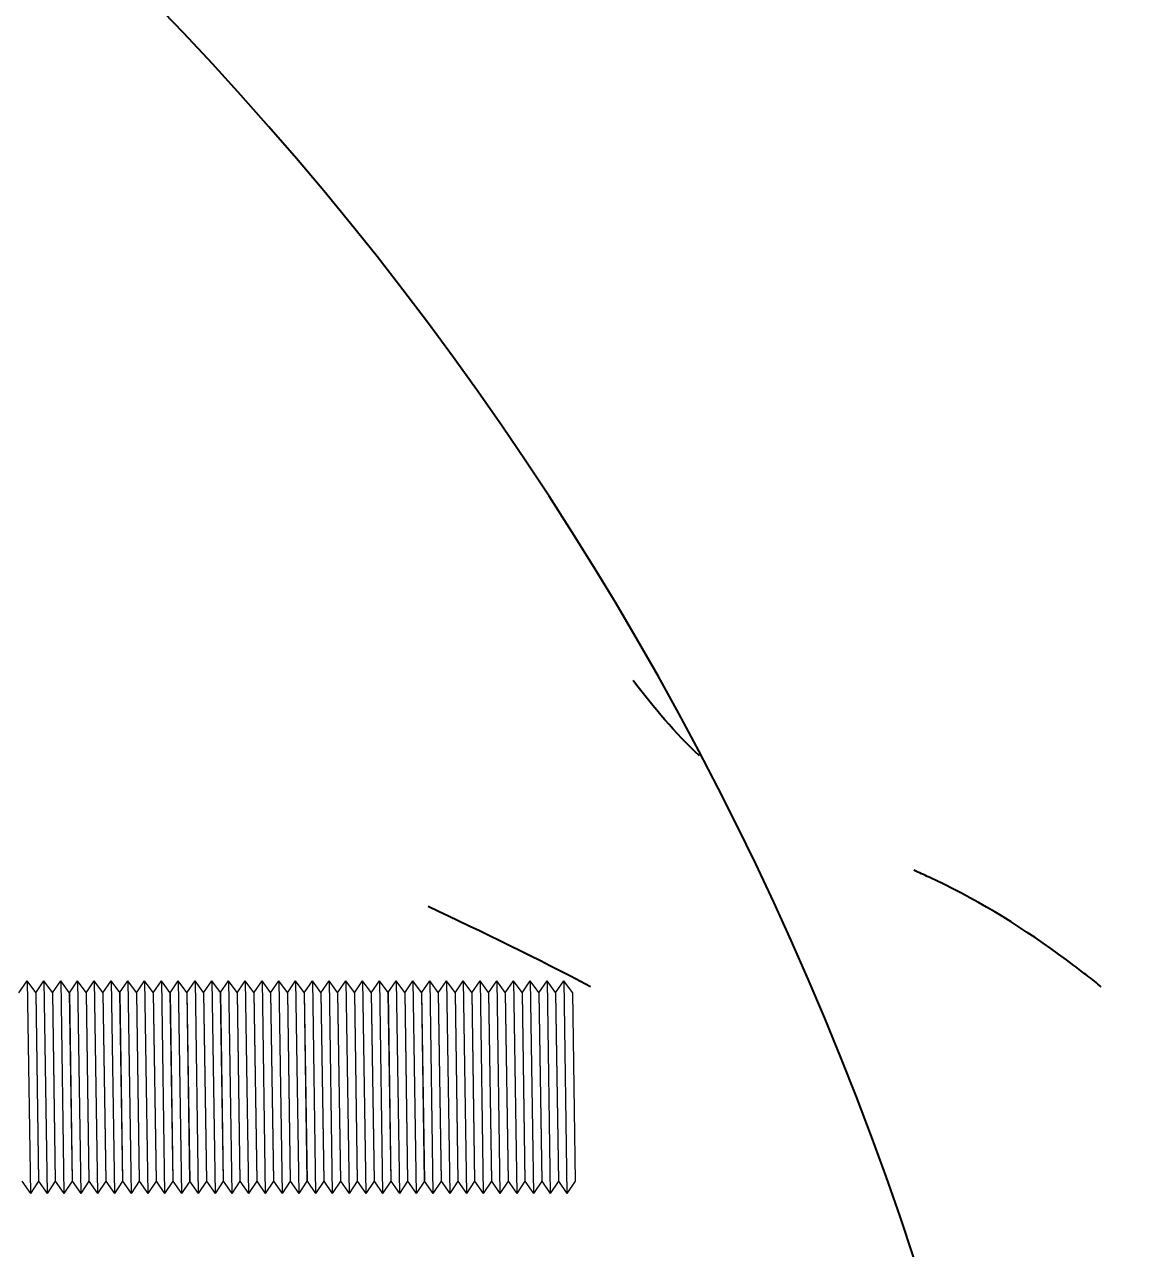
# Model space of a CAD drawing. Header units: millimetres. Extents: x -17263 to -7565, y 1486 to 4446.
# Drawn here: x -14603.01 to -14577.2, y 4298.8 to 4327.28 of the extents above; entities that cross this region are included whole.
import ezdxf
from ezdxf import colors
from ezdxf.entities.mleader import LeaderData, LeaderLine
from ezdxf.math import Vec2, Vec3

# ---------------------------------------------------------------- set-up
doc = ezdxf.new("R2010")
doc.units = ezdxf.units.MM
doc.linetypes.add('1 PULG', pattern=[10, 10, 0])
doc.layers.add('Canalización nueva', color=6, linetype='Continuous')
doc.layers.add('Conductor nuevo', color=1, linetype='1 PULG')
doc.styles.get("Standard").update_dxf_attribs({"font": 'arial.ttf'})

msp = doc.modelspace()

# ---------------------------------------------------------------- linework, layer by layer
msp.add_arc((-14654.103, 4275.077), 75.54, 321.12734, 57.05398)
at = {"layer": 'Canalización nueva', "linetype": 'Continuous', "lineweight": 0}
for p, q in [((-14603.141, 4304.751), (-14602.95, 4305.03)), ((-14602.751, 4304.757), (-14602.95, 4305.03)), ((-14602.95, 4305.03), (-14602.875, 4300.077)), ((-14602.75, 4304.751), (-14602.559, 4305.03)), ((-14602.36, 4304.757), (-14602.559, 4305.03)), ((-14602.559, 4305.03), (-14602.484, 4300.077)), ((-14602.36, 4304.751), (-14602.169, 4305.03)), ((-14601.97, 4304.757), (-14602.169, 4305.03)), ((-14602.169, 4305.03), (-14602.094, 4300.077)), ((-14601.966, 4304.751), (-14601.775, 4305.03)), ((-14601.576, 4304.757), (-14601.775, 4305.03)), ((-14601.775, 4305.03), (-14601.7, 4300.077)), ((-14601.577, 4304.751), (-14601.386, 4305.03)), ((-14601.187, 4304.757), (-14601.386, 4305.03)), ((-14601.386, 4305.03), (-14601.311, 4300.077)), ((-14601.186, 4304.751), (-14600.995, 4305.03)), ((-14600.796, 4304.757), (-14600.995, 4305.03)), ((-14600.995, 4305.03), (-14600.92, 4300.077)), ((-14600.797, 4304.751), (-14600.606, 4305.03)), ((-14600.407, 4304.757), (-14600.606, 4305.03)), ((-14600.606, 4305.03), (-14600.531, 4300.077)), ((-14600.406, 4304.751), (-14600.215, 4305.03)), ((-14600.016, 4304.757), (-14600.215, 4305.03)), ((-14600.215, 4305.03), (-14600.14, 4300.077)), ((-14600.017, 4304.751), (-14599.826, 4305.03)), ((-14599.626, 4304.757), (-14599.826, 4305.03)), ((-14599.825, 4305.03), (-14599.751, 4300.077)), ((-14599.623, 4304.751), (-14599.432, 4305.03)), ((-14599.233, 4304.757), (-14599.432, 4305.03)), ((-14599.432, 4305.03), (-14599.357, 4300.077)), ((-14599.234, 4304.751), (-14599.043, 4305.03)), ((-14598.844, 4304.757), (-14599.043, 4305.03)), ((-14599.043, 4305.03), (-14598.968, 4300.077)), ((-14598.843, 4304.751), (-14598.652, 4305.03)), ((-14598.453, 4304.757), (-14598.652, 4305.03)), ((-14598.652, 4305.03), (-14598.577, 4300.077)), ((-14598.454, 4304.751), (-14598.263, 4305.03)), ((-14598.064, 4304.757), (-14598.263, 4305.03)), ((-14598.263, 4305.03), (-14598.188, 4300.077)), ((-14598.063, 4304.751), (-14597.872, 4305.03)), ((-14597.673, 4304.757), (-14597.872, 4305.03)), ((-14597.872, 4305.03), (-14597.797, 4300.077)), ((-14597.674, 4304.751), (-14597.483, 4305.03)), ((-14597.283, 4304.757), (-14597.483, 4305.03)), ((-14597.482, 4305.03), (-14597.408, 4300.077)), ((-14597.283, 4304.751), (-14597.092, 4305.03)), ((-14596.892, 4304.757), (-14597.092, 4305.03)), ((-14597.092, 4305.03), (-14597.017, 4300.077)), ((-14596.893, 4304.751), (-14596.702, 4305.03)), ((-14596.503, 4304.757), (-14596.702, 4305.03)), ((-14596.702, 4305.03), (-14596.627, 4300.077)), ((-14596.503, 4304.751), (-14596.312, 4305.03)), ((-14596.112, 4304.757), (-14596.312, 4305.03)), ((-14596.312, 4305.03), (-14596.237, 4300.077)), ((-14596.113, 4304.751), (-14595.922, 4305.03)), ((-14595.723, 4304.757), (-14595.922, 4305.03)), ((-14595.922, 4305.03), (-14595.847, 4300.077)), ((-14595.723, 4304.751), (-14595.532, 4305.03)), ((-14595.332, 4304.757), (-14595.532, 4305.03)), ((-14595.532, 4305.03), (-14595.457, 4300.077)), ((-14595.333, 4304.751), (-14595.142, 4305.03)), ((-14594.943, 4304.757), (-14595.142, 4305.03)), ((-14595.142, 4305.03), (-14595.067, 4300.077)), ((-14594.942, 4304.751), (-14594.751, 4305.03)), ((-14594.551, 4304.757), (-14594.751, 4305.03)), ((-14594.751, 4305.03), (-14594.676, 4300.077)), ((-14594.552, 4304.751), (-14594.361, 4305.03)), ((-14594.162, 4304.757), (-14594.361, 4305.03)), ((-14594.361, 4305.03), (-14594.286, 4300.077)), ((-14594.162, 4304.751), (-14593.971, 4305.03)), ((-14593.771, 4304.757), (-14593.971, 4305.03)), ((-14593.971, 4305.03), (-14593.896, 4300.077)), ((-14593.772, 4304.751), (-14593.581, 4305.03)), ((-14593.382, 4304.757), (-14593.581, 4305.03)), ((-14593.581, 4305.03), (-14593.506, 4300.077)), ((-14593.382, 4304.751), (-14593.191, 4305.03)), ((-14592.991, 4304.757), (-14593.191, 4305.03)), ((-14593.19, 4305.03), (-14593.116, 4300.077)), ((-14592.992, 4304.751), (-14592.801, 4305.03)), ((-14592.602, 4304.757), (-14592.801, 4305.03)), ((-14592.801, 4305.03), (-14592.726, 4300.077)), ((-14592.602, 4304.751), (-14592.41, 4305.03)), ((-14592.211, 4304.757), (-14592.41, 4305.03)), ((-14592.41, 4305.03), (-14592.335, 4300.077)), ((-14592.212, 4304.751), (-14592.021, 4305.03)), ((-14591.822, 4304.757), (-14592.021, 4305.03)), ((-14592.021, 4305.03), (-14591.946, 4300.077)), ((-14591.822, 4304.751), (-14591.631, 4305.03)), ((-14591.431, 4304.757), (-14591.631, 4305.03)), ((-14591.63, 4305.03), (-14591.556, 4300.077)), ((-14591.432, 4304.751), (-14591.241, 4305.03)), ((-14591.042, 4304.757), (-14591.241, 4305.03)), ((-14591.241, 4305.03), (-14591.166, 4300.077)), ((-14591.041, 4304.751), (-14590.85, 4305.03)), ((-14590.651, 4304.757), (-14590.85, 4305.03)), ((-14590.85, 4305.03), (-14590.775, 4300.077)), ((-14590.652, 4304.751), (-14590.461, 4305.03)), ((-14590.261, 4304.757), (-14590.461, 4305.03)), ((-14590.461, 4305.03), (-14590.386, 4300.077)), ((-14602.751, 4304.757), (-14602.684, 4300.365)), ((-14602.75, 4304.752), (-14602.684, 4300.365)), ((-14602.75, 4304.751), (-14602.684, 4300.359)), ((-14602.36, 4304.757), (-14602.294, 4300.365)), ((-14602.36, 4304.752), (-14602.294, 4300.365)), ((-14602.36, 4304.751), (-14602.294, 4300.359)), ((-14601.97, 4304.757), (-14601.904, 4300.365)), ((-14601.966, 4304.752), (-14601.9, 4300.365)), ((-14601.966, 4304.751), (-14601.9, 4300.359)), ((-14601.577, 4304.752), (-14601.511, 4300.365)), ((-14601.577, 4304.751), (-14601.511, 4300.359)), ((-14601.576, 4304.757), (-14601.51, 4300.365)), ((-14601.187, 4304.757), (-14601.121, 4300.365)), ((-14601.186, 4304.752), (-14601.12, 4300.365)), ((-14601.186, 4304.751), (-14601.12, 4300.359)), ((-14600.797, 4304.752), (-14600.73, 4300.365)), ((-14600.797, 4304.751), (-14600.73, 4300.359)), ((-14600.796, 4304.757), (-14600.73, 4300.365)), ((-14600.407, 4304.757), (-14600.34, 4300.365)), ((-14600.406, 4304.752), (-14600.34, 4300.365)), ((-14600.406, 4304.751), (-14600.34, 4300.359)), ((-14600.016, 4304.757), (-14599.95, 4300.365)), ((-14600.016, 4304.752), (-14599.95, 4300.365)), ((-14600.016, 4304.751), (-14599.95, 4300.359)), ((-14599.626, 4304.757), (-14599.56, 4300.365)), ((-14599.623, 4304.752), (-14599.557, 4300.365)), ((-14599.623, 4304.751), (-14599.557, 4300.359)), ((-14599.234, 4304.752), (-14599.168, 4300.365)), ((-14599.234, 4304.751), (-14599.168, 4300.359)), ((-14599.233, 4304.757), (-14599.167, 4300.365)), ((-14598.844, 4304.757), (-14598.778, 4300.365)), ((-14598.843, 4304.752), (-14598.777, 4300.365)), ((-14598.843, 4304.751), (-14598.777, 4300.359)), ((-14598.454, 4304.752), (-14598.387, 4300.365)), ((-14598.454, 4304.751), (-14598.387, 4300.359)), ((-14598.453, 4304.757), (-14598.387, 4300.365)), ((-14598.064, 4304.757), (-14597.997, 4300.365)), ((-14598.063, 4304.752), (-14597.997, 4300.365)), ((-14598.063, 4304.751), (-14597.997, 4300.359)), ((-14597.673, 4304.757), (-14597.607, 4300.365)), ((-14597.673, 4304.752), (-14597.607, 4300.365)), ((-14597.673, 4304.751), (-14597.607, 4300.359)), ((-14597.283, 4304.757), (-14597.217, 4300.365)), ((-14597.283, 4304.752), (-14597.216, 4300.365)), ((-14597.283, 4304.751), (-14597.216, 4300.359)), ((-14596.893, 4304.752), (-14596.827, 4300.365)), ((-14596.893, 4304.751), (-14596.827, 4300.359)), ((-14596.892, 4304.757), (-14596.826, 4300.365)), ((-14596.503, 4304.757), (-14596.437, 4300.365)), ((-14596.503, 4304.752), (-14596.436, 4300.365)), ((-14596.503, 4304.751), (-14596.436, 4300.359)), ((-14596.113, 4304.752), (-14596.047, 4300.365)), ((-14596.113, 4304.751), (-14596.047, 4300.359)), ((-14596.112, 4304.757), (-14596.046, 4300.365)), ((-14595.723, 4304.757), (-14595.657, 4300.365)), ((-14595.723, 4304.752), (-14595.656, 4300.365)), ((-14595.723, 4304.751), (-14595.656, 4300.359)), ((-14595.333, 4304.752), (-14595.266, 4300.365)), ((-14595.333, 4304.751), (-14595.266, 4300.359)), ((-14595.332, 4304.757), (-14595.266, 4300.365)), ((-14594.943, 4304.757), (-14594.876, 4300.365)), ((-14594.942, 4304.752), (-14594.875, 4300.365)), ((-14594.942, 4304.751), (-14594.875, 4300.359)), ((-14594.552, 4304.752), (-14594.486, 4300.365)), ((-14594.552, 4304.751), (-14594.486, 4300.359)), ((-14594.551, 4304.757), (-14594.485, 4300.365)), ((-14594.162, 4304.757), (-14594.096, 4300.365)), ((-14594.162, 4304.752), (-14594.095, 4300.365)), ((-14594.162, 4304.751), (-14594.095, 4300.359)), ((-14593.772, 4304.752), (-14593.706, 4300.365)), ((-14593.772, 4304.751), (-14593.706, 4300.359)), ((-14593.771, 4304.757), (-14593.705, 4300.365)), ((-14593.382, 4304.757), (-14593.315, 4300.365)), ((-14593.381, 4304.752), (-14593.315, 4300.365)), ((-14593.381, 4304.751), (-14593.315, 4300.359)), ((-14592.992, 4304.752), (-14592.925, 4300.365)), ((-14592.992, 4304.751), (-14592.925, 4300.359)), ((-14592.991, 4304.757), (-14592.925, 4300.365)), ((-14592.602, 4304.757), (-14592.535, 4300.365)), ((-14592.601, 4304.752), (-14592.535, 4300.365)), ((-14592.601, 4304.751), (-14592.535, 4300.359)), ((-14592.212, 4304.752), (-14592.146, 4300.365)), ((-14592.212, 4304.751), (-14592.146, 4300.359)), ((-14592.211, 4304.757), (-14592.145, 4300.365)), ((-14591.822, 4304.757), (-14591.756, 4300.365)), ((-14591.821, 4304.752), (-14591.755, 4300.365)), ((-14591.821, 4304.751), (-14591.755, 4300.359)), ((-14591.432, 4304.752), (-14591.365, 4300.365)), ((-14591.432, 4304.751), (-14591.366, 4300.359)), ((-14591.431, 4304.757), (-14591.365, 4300.365)), ((-14591.042, 4304.757), (-14590.975, 4300.365)), ((-14591.041, 4304.752), (-14590.975, 4300.365)), ((-14591.041, 4304.751), (-14590.975, 4300.359)), ((-14590.652, 4304.752), (-14590.585, 4300.365)), ((-14590.652, 4304.751), (-14590.585, 4300.359)), ((-14590.651, 4304.757), (-14590.585, 4300.365)), ((-14590.261, 4304.757), (-14590.195, 4300.365)), ((-14603.074, 4300.365), (-14602.875, 4300.077)), ((-14602.684, 4300.365), (-14602.875, 4300.077)), ((-14602.684, 4300.365), (-14602.484, 4300.077)), ((-14602.294, 4300.365), (-14602.484, 4300.077)), ((-14602.294, 4300.365), (-14602.094, 4300.077)), ((-14601.904, 4300.365), (-14602.094, 4300.077)), ((-14601.9, 4300.365), (-14601.7, 4300.077)), ((-14601.51, 4300.365), (-14601.7, 4300.077)), ((-14601.511, 4300.365), (-14601.311, 4300.077)), ((-14601.121, 4300.365), (-14601.311, 4300.077)), ((-14601.12, 4300.365), (-14600.92, 4300.077)), ((-14600.73, 4300.365), (-14600.92, 4300.077)), ((-14600.73, 4300.365), (-14600.531, 4300.077)), ((-14600.34, 4300.365), (-14600.531, 4300.077)), ((-14600.34, 4300.365), (-14600.14, 4300.077)), ((-14599.95, 4300.365), (-14600.14, 4300.077)), ((-14599.95, 4300.365), (-14599.751, 4300.077)), ((-14599.56, 4300.365), (-14599.751, 4300.077)), ((-14599.557, 4300.365), (-14599.357, 4300.077)), ((-14599.167, 4300.365), (-14599.357, 4300.077)), ((-14599.168, 4300.365), (-14598.968, 4300.077)), ((-14598.778, 4300.365), (-14598.968, 4300.077)), ((-14598.777, 4300.365), (-14598.577, 4300.077)), ((-14598.387, 4300.365), (-14598.577, 4300.077)), ((-14598.387, 4300.365), (-14598.188, 4300.077)), ((-14597.997, 4300.365), (-14598.188, 4300.077)), ((-14597.997, 4300.365), (-14597.797, 4300.077)), ((-14597.607, 4300.365), (-14597.797, 4300.077)), ((-14597.607, 4300.365), (-14597.408, 4300.077)), ((-14597.217, 4300.365), (-14597.408, 4300.077)), ((-14597.216, 4300.365), (-14597.017, 4300.077)), ((-14596.826, 4300.365), (-14597.017, 4300.077)), ((-14596.827, 4300.365), (-14596.627, 4300.077)), ((-14596.437, 4300.365), (-14596.627, 4300.077)), ((-14596.436, 4300.365), (-14596.237, 4300.077)), ((-14596.046, 4300.365), (-14596.237, 4300.077)), ((-14596.047, 4300.365), (-14595.847, 4300.077)), ((-14595.656, 4300.365), (-14595.847, 4300.077)), ((-14595.656, 4300.365), (-14595.457, 4300.077)), ((-14595.266, 4300.365), (-14595.457, 4300.077)), ((-14595.266, 4300.365), (-14595.067, 4300.077)), ((-14594.876, 4300.365), (-14595.067, 4300.077)), ((-14594.875, 4300.365), (-14594.676, 4300.077)), ((-14594.485, 4300.365), (-14594.676, 4300.077)), ((-14594.486, 4300.365), (-14594.286, 4300.077)), ((-14594.096, 4300.365), (-14594.286, 4300.077)), ((-14594.095, 4300.365), (-14593.896, 4300.077)), ((-14593.705, 4300.365), (-14593.896, 4300.077)), ((-14593.706, 4300.365), (-14593.506, 4300.077)), ((-14593.315, 4300.365), (-14593.506, 4300.077)), ((-14593.315, 4300.365), (-14593.116, 4300.077)), ((-14592.925, 4300.365), (-14593.116, 4300.077)), ((-14592.925, 4300.365), (-14592.726, 4300.077)), ((-14592.535, 4300.365), (-14592.726, 4300.077)), ((-14592.535, 4300.365), (-14592.335, 4300.077)), ((-14592.145, 4300.365), (-14592.335, 4300.077)), ((-14592.146, 4300.365), (-14591.946, 4300.077)), ((-14591.756, 4300.365), (-14591.946, 4300.077)), ((-14591.755, 4300.365), (-14591.556, 4300.077)), ((-14591.365, 4300.365), (-14591.556, 4300.077)), ((-14591.365, 4300.365), (-14591.166, 4300.077)), ((-14590.975, 4300.365), (-14591.166, 4300.077)), ((-14590.975, 4300.365), (-14590.775, 4300.077)), ((-14590.585, 4300.365), (-14590.775, 4300.077)), ((-14590.585, 4300.365), (-14590.386, 4300.077)), ((-14590.195, 4300.365), (-14590.386, 4300.077))]:
    msp.add_line(p, q, dxfattribs=at)
at = {"layer": 'Conductor nuevo'}
for points in [[(-14587.303, 4310.264), (-14587.868, 4310.782), (-14588.369, 4311.384), (-14588.849, 4312.014)], [(-14589.838, 4304.89), (-14591.074, 4305.54), (-14592.343, 4306.151), (-14593.618, 4306.756)]]:
    msp.add_open_spline(points, degree=3, dxfattribs=at)
msp.add_open_spline([(-14577.956, 4304.89), (-14578.163, 4305.058), (-14579.309, 4305.955), (-14580.747, 4306.879), (-14582.073, 4307.492), (-14582.311, 4307.598)], degree=3, knots=[207.657921, 207.657921, 207.657921, 207.657921, 208.457333, 212.014472, 212.787014, 212.787014, 212.787014, 212.787014], dxfattribs=at)

# ---------------------------------------------------------------- leaders
at = {"layer": 'Canalización nueva'}
ml = msp.add_multileader_mtext('Standard', dxfattribs=at)
ml.set_content('\\A1;{\\Fromans|c0;\\W0.85;Caño 1" }', color=256)
ml.set_leader_properties()
ml.build(insert=Vec2(0, 0))
ml.multileader.update_dxf_attribs({"dogleg_length": 0.36, "arrow_head_size": 27.606})
ctx = ml.context
ctx.base_point, ctx.char_height, ctx.arrow_head_size, ctx.landing_gap_size, ctx.plane_origin = Vec3(-14395.588, 4293.381), 15, 27.606, 0.00994, Vec3(-14562.185, 4394.539)
notes = []
notes.append((ctx, [(0, (1, 1, 0), (-14395.628, 4293.381), (1, 0), 0.0398, [(0, [(-14598.957, 4355.859)], 0, [])])]))
ctx.mtext.insert, ctx.mtext.width, ctx.mtext.flow_direction = Vec3(-14395.578, 4300.881), 587.02173, 5
ml = msp.add_multileader_mtext('Standard', dxfattribs=at)
ml.set_content('\\A1;{\\Fromans|c0;\\W0.85;Planchuela laminada\\P25,4x4,7 mm }', color=256)
ml.set_leader_properties()
ml.build(insert=Vec2(0, 0))
ml.multileader.update_dxf_attribs({"dogleg_length": 0.36, "arrow_head_size": 27.606})
ctx = ml.context
ctx.base_point, ctx.char_height, ctx.arrow_head_size, ctx.landing_gap_size, ctx.plane_origin = Vec3(-15078.131, 4262.935), 15, 27.606, 0.00994, Vec3(-14771.021, 4246.75)
notes.append((ctx, [(1, (1, 1, 0), (-14882.251, 4262.935), (-1, 0), 0.36, [(0, [(-14807.793, 4300.235)], 0, [])])]))
ctx.mtext.insert, ctx.mtext.width, ctx.mtext.flow_direction = Vec3(-15078.121, 4271.863), 587.02173, 5
for ctx, leaders in notes:
    for number, flags, end, landing, length, lines in leaders:
        leader = LeaderData()
        leader.index, (leader.has_last_leader_line, leader.has_dogleg_vector, leader.attachment_direction) = number, flags
        leader.last_leader_point, leader.dogleg_vector, leader.dogleg_length = Vec3(end), Vec3(landing), length
        for number, points, colour, breaks in lines:
            line = LeaderLine()
            line.index, line.vertices, line.color, line.breaks = number, Vec3.list(points), colors.encode_raw_color(colour), breaks
            leader.lines.append(line)
        ctx.leaders.append(leader)

doc.saveas('drawing.dxf')
